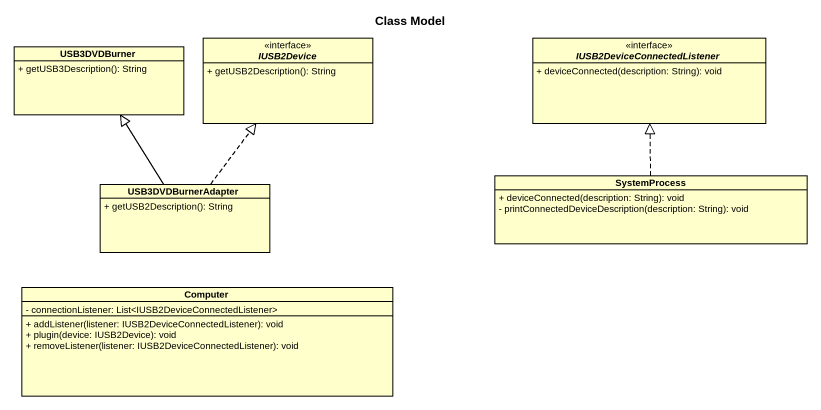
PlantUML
@startuml
title Class Model
hide circle
hide empty members
skinparam classAttributeIconSize 0
class USB3DVDBurner {
  + getUSB3Description(): String
}
interface IUSB2Device <<interface>> {
  + getUSB2Description(): String
}
interface IUSB2DeviceConnectedListener {
  + deviceConnected(description: String): void
}
class USB3DVDBurnerAdapter {
  + getUSB2Description(): String
}
class SystemProcess {
  + deviceConnected(description: String): void
  - printConnectedDeviceDescription(description: String): void
}
class Computer {
  - connectionListener: List<IUSB2DeviceConnectedListener>
  + addListener(listener: IUSB2DeviceConnectedListener): void
  + plugin(device: IUSB2Device): void
  + removeListener(listener: IUSB2DeviceConnectedListener): void
}
USB3DVDBurnerAdapter -up-|> USB3DVDBurner
USB3DVDBurnerAdapter .up.|> IUSB2Device
SystemProcess .up.|> IUSB2DeviceConnectedListener
@enduml
